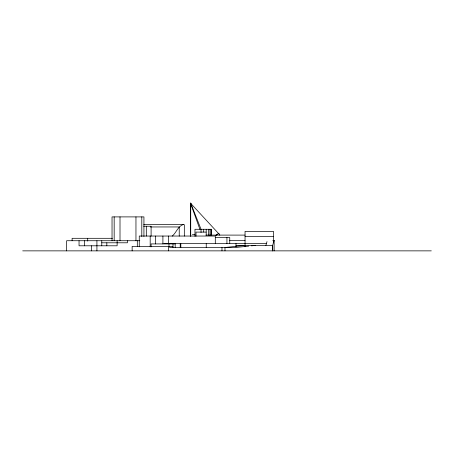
<?xml version="1.0" encoding="UTF-8"?>
<svg xmlns="http://www.w3.org/2000/svg" width="454" height="454" viewBox="0 0 454 454"><rect width="100%" height="100%" fill="white"/><g stroke="black" fill="none" stroke-linecap="round" stroke-linejoin="round"><path stroke-width="0.68" d="M265.879 245.421L267.009 241.619M272.633 250.863L272.633 245.421L274.137 240.353L272.786 240.353M172.225 236.12C176.498 232.539 177.894 225.978 183.711 224.367L184.324 224.77L184.324 236.103M215.729 235.393L218.811 233.407A10.323 10.232 -90 0 1 219.804 235.172M215.945 235.45L218.811 233.407M245.052 245.421L224.985 247.487L224.985 250.863M248.696 246.13L235.547 247.487L169.512 247.487M251.465 245.847L255.613 245.421M190.476 236.142L190.476 203.137L218.459 233.407M143.759 224.367L183.711 224.367M143.663 226.234L151.103 226.234L151.103 236.086M150.28 226.955L179.228 226.955L179.228 236.125M206.093 232.096L196.003 232.096L196.003 236.228M192.405 234.349L194.976 234.349M205.929 235.098L245.052 235.098M245.052 236.636L273.512 236.636M215.298 237.538L229.747 237.538L229.747 243.543M112.444 238.305L72.107 238.305L72.107 240.728M229.684 240.353L245.052 240.353M139.804 240.728L66.642 240.728L66.642 250.863M101.77 242.794L127.421 242.794L127.421 240.728M163.883 243.543L266.68 243.543M175.187 243.917L151.097 243.917L151.097 246.891M235.995 245.421L272.735 245.421L272.735 250.863M172.98 246.357L132.142 246.357L132.142 250.863M22.7 250.863L431.3 250.863M190.72 236.142L190.72 203.137L201.037 229.281L201.037 232.516M190.476 203.137L199.896 229.281M190.72 203.137L190.952 204.328M274.137 240.353L274.137 250.863M273.512 242.266L273.512 231.381L245.052 231.381L245.052 246.783M235.995 243.543L235.995 246.868M226.932 237.538L226.932 243.543M221.978 247.487L221.978 250.863M215.298 243.543L215.298 236.04L139.259 236.04L139.259 246.811M211.36 235.348L211.36 229.281L194.976 229.281L194.976 236.352M211.008 229.281L211.008 235.512M209.975 229.281L209.975 235.512M208.335 229.281L208.335 235.512M206.201 229.281L206.201 235.512M206.235 243.543L206.235 247.538M203.71 229.281L203.71 232.051M180.823 243.543L180.823 247.487M180.221 243.543L180.221 247.487M175.176 243.917L175.176 247.487M172.997 243.917L172.997 247.487M168.973 243.917L168.973 246.891M168.576 236.04L168.576 243.543M168.457 246.357L168.457 250.863M162.907 236.04L162.907 243.917M155.359 236.04L155.359 243.917M150.183 236.04L150.183 246.811M146.307 226.234L146.307 236.086M143.929 236.523L143.929 216.898L112.036 216.898L112.036 240.728M141.796 216.898L141.796 236.523M137.307 240.728L137.307 246.357M135.956 216.898L135.956 240.728M120.009 216.898L120.009 240.728M117.126 240.728L117.126 245.796L79.047 245.796L79.047 240.728M114.17 216.898L114.17 240.728M106.832 242.794L106.832 245.796M101.77 240.728L101.77 245.796M96.923 240.728L96.923 250.863M91.453 245.796L91.453 250.863M87.707 238.305L87.707 241.097M84.518 240.728L84.518 245.796"/></g></svg>
